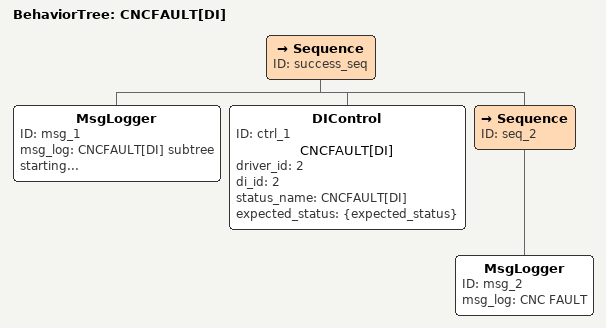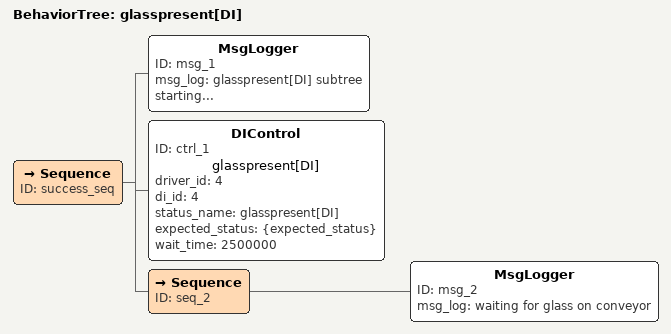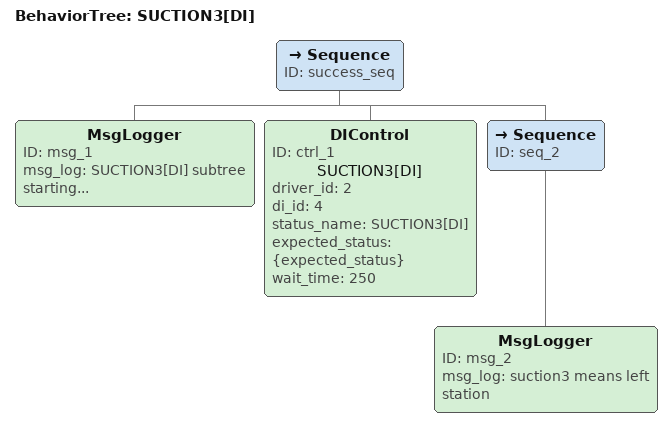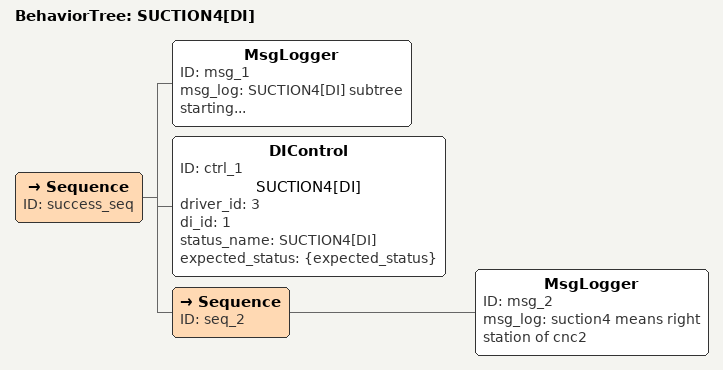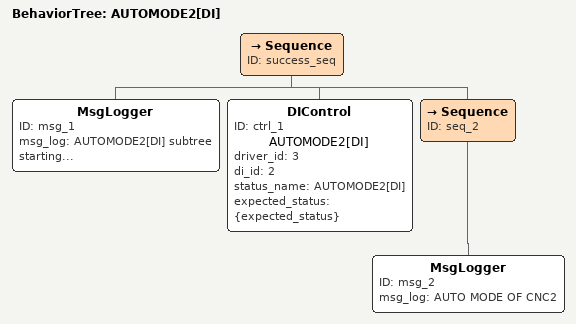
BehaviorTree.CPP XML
<BehaviorTree ID="CNCFAULT[DI]">
  <Sequence ID="success_seq">
    <MsgLogger ID="msg_1" msg_log="CNCFAULT[DI] subtree starting..."/>
    <DIControl ID="ctrl_1" name="CNCFAULT[DI]" driver_id="2" di_id="2" status_name="CNCFAULT[DI]" expected_status="{expected_status}"/>
    <Sequence ID="seq_2">
      <MsgLogger ID="msg_2" msg_log="CNC FAULT"/>
    </Sequence>
  </Sequence>
</BehaviorTree>

<BehaviorTree ID="glasspresent[DI]">
  <Sequence ID="success_seq">
    <MsgLogger ID="msg_1" msg_log="glasspresent[DI] subtree starting..."/>
    <DIControl ID="ctrl_1" name="glasspresent[DI]" driver_id="4" di_id="4" status_name="glasspresent[DI]" expected_status="{expected_status}" wait_time="2500000"/>
    <Sequence ID="seq_2">
      <MsgLogger ID="msg_2" msg_log="waiting for glass on conveyor"/>
    </Sequence>
  </Sequence>
</BehaviorTree>

<BehaviorTree ID="SUCTION3[DI]">
  <Sequence ID="success_seq">
    <MsgLogger ID="msg_1" msg_log="SUCTION3[DI] subtree starting..."/>
    <DIControl ID="ctrl_1" name="SUCTION3[DI]" driver_id="2" di_id="4" status_name="SUCTION3[DI]" expected_status="{expected_status}" wait_time="250"/>
    <Sequence ID="seq_2">
      <MsgLogger ID="msg_2" msg_log="suction3 means left station"/>
    </Sequence>
  </Sequence>
</BehaviorTree>

<BehaviorTree ID="SUCTION4[DI]">
  <Sequence ID="success_seq">
    <MsgLogger ID="msg_1" msg_log="SUCTION4[DI] subtree starting..."/>
    <DIControl ID="ctrl_1" name="SUCTION4[DI]" driver_id="3" di_id="1" status_name="SUCTION4[DI]" expected_status="{expected_status}"/>
    <Sequence ID="seq_2">
      <MsgLogger ID="msg_2" msg_log="suction4 means right station of cnc2"/>
    </Sequence>
  </Sequence>
</BehaviorTree>

<BehaviorTree ID="AUTOMODE2[DI]">
  <Sequence ID="success_seq">
    <MsgLogger ID="msg_1" msg_log="AUTOMODE2[DI] subtree starting..."/>
    <DIControl ID="ctrl_1" name="AUTOMODE2[DI]" driver_id="3" di_id="2" status_name="AUTOMODE2[DI]" expected_status="{expected_status}"/>
    <Sequence ID="seq_2">
      <MsgLogger ID="msg_2" msg_log="AUTO MODE OF CNC2"/>
    </Sequence>
  </Sequence>
</BehaviorTree>
